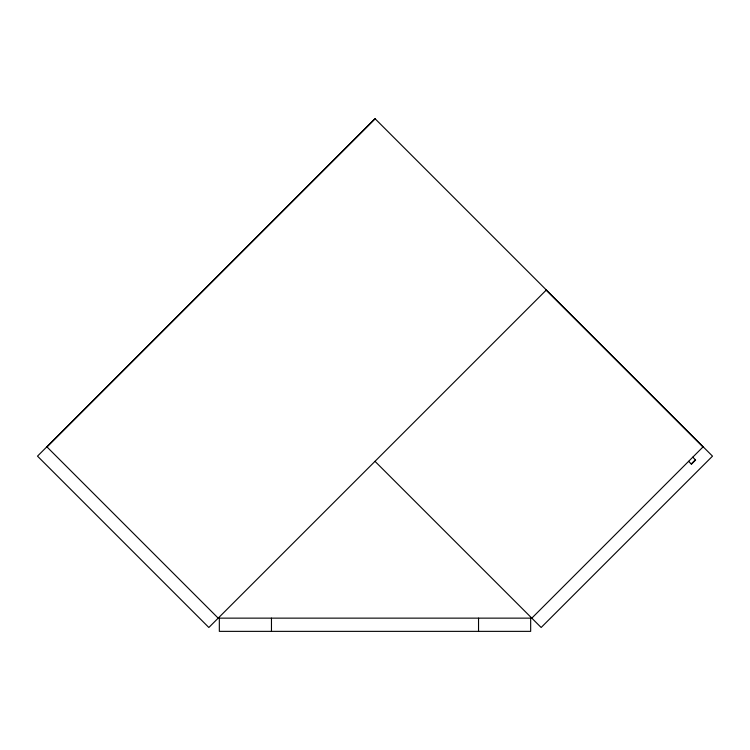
<?xml version="1.0" encoding="UTF-8"?>
<svg xmlns="http://www.w3.org/2000/svg" width="750" height="750" viewBox="0 0 750 750"><rect width="100%" height="100%" fill="white"/><g stroke="black" fill="none" stroke-linecap="round" stroke-linejoin="round"><path stroke-width="1.12" d="M47.016 446.972L375.178 118.819M546.347 289.988L208.847 627.488L37.5 456.141L375 118.641L712.5 456.141L541.153 627.488L375 461.334M703.153 446.794L531.806 618.141L218.194 618.141L46.847 446.794M691.209 463.931L695.363 459.778M546.169 290.166L702.984 446.972M692.766 457.181L695.625 460.031L691.472 464.194L688.612 461.334M530.672 618.141L530.672 631.359L219.328 631.359L219.328 618.141M478.538 618.141L478.538 631.359M271.462 618.141L271.462 631.359"/></g></svg>
